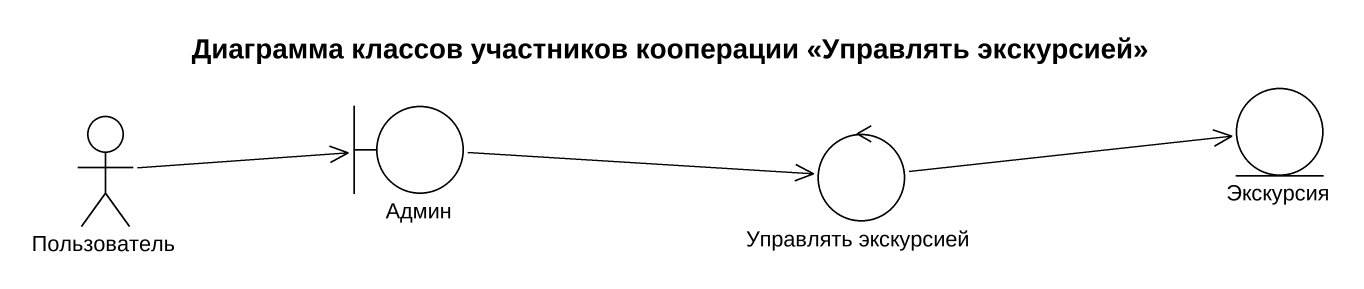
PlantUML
@startuml
title Диаграмма классов участников кооперации <<Управлять экскурсией>>
actor Пользователь
boundary Админ
control "Управлять экскурсией" as Управлять_экскурсией
entity Экскурсия
Пользователь -right-> Админ
Админ -right-> Управлять_экскурсией
Управлять_экскурсией -right-> Экскурсия
@enduml
